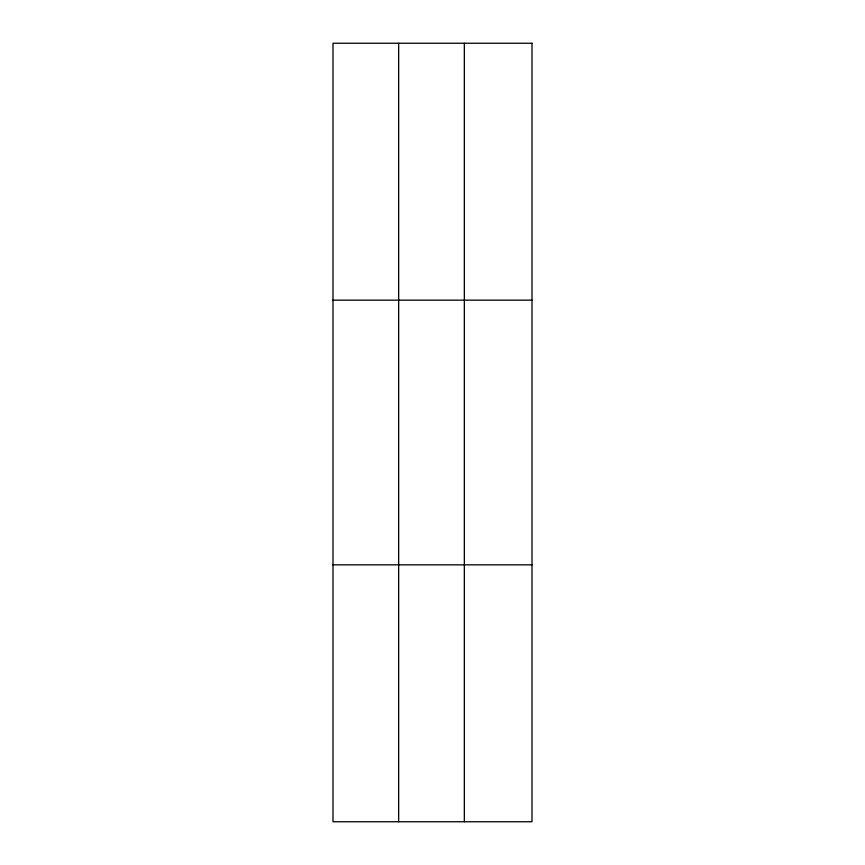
<?xml version="1.0" encoding="UTF-8"?>
<svg xmlns="http://www.w3.org/2000/svg" width="865" height="865" viewBox="0 0 865 865"><rect width="100%" height="100%" fill="white"/><g stroke="black" fill="none" stroke-linecap="round" stroke-linejoin="round"><path stroke-width="1.3" d="M398.668 43.25L398.668 821.75M464.343 43.25L464.343 821.75M333.003 300.155L531.997 300.155M333.003 564.845L531.997 564.845M531.997 43.25L531.997 821.75L333.003 821.75L333.003 43.25L531.997 43.25"/></g></svg>
